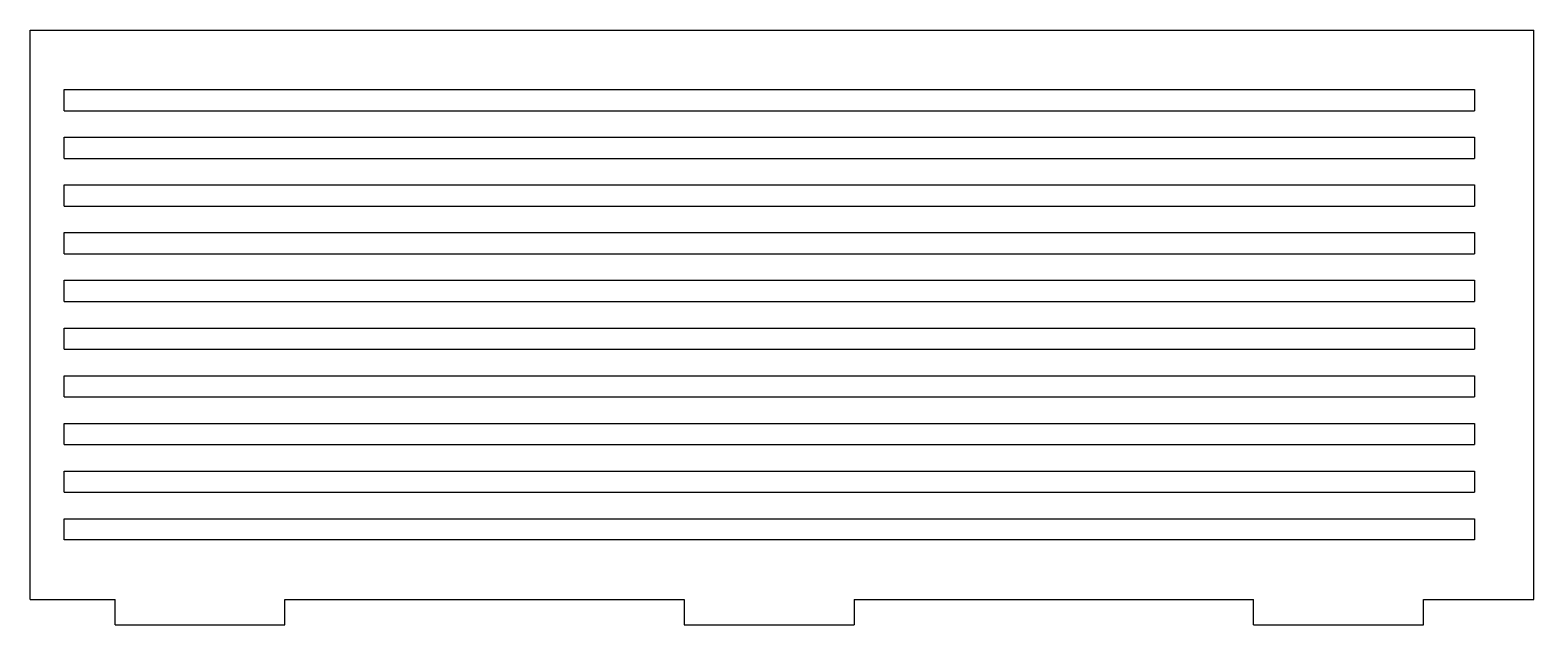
# Model space of a CAD drawing. Extents: x -112 to 65, y -70 to 0.
import ezdxf

# ---------------------------------------------------------------- set-up
doc = ezdxf.new("R2010")
doc.units = 0
doc.layers.add('VISIBLE', color=7, linetype='CONTINUOUS')

msp = doc.modelspace()

# ---------------------------------------------------------------- linework, layer by layer
at = {"layer": 'VISIBLE'}
for p, q in [((-112, 0), (65, 0)), ((-112, -67), (-112, 0)), ((65, -67), (65, 0)), ((-108, -9.5), (-108, -7)), ((-108, -7), (58, -7)), ((58, -7), (58, -9.5)), ((-108, -9.5), (58, -9.5)), ((-108, -15.112), (-108, -12.612)), ((-108, -12.612), (58, -12.612)), ((58, -12.612), (58, -15.112)), ((-108, -15.112), (58, -15.112)), ((-108, -20.724), (-108, -18.224)), ((-108, -18.224), (58, -18.224)), ((58, -18.224), (58, -20.724)), ((-108, -20.724), (58, -20.724)), ((-108, -26.336), (-108, -23.836)), ((-108, -23.836), (58, -23.836)), ((58, -23.836), (58, -26.336)), ((-108, -26.336), (58, -26.336)), ((-108, -31.948), (-108, -29.448)), ((-108, -29.448), (58, -29.448)), ((58, -29.448), (58, -31.948)), ((-108, -31.948), (58, -31.948)), ((-108, -37.56), (-108, -35.06)), ((-108, -35.06), (58, -35.06)), ((58, -35.06), (58, -37.56)), ((-108, -37.56), (58, -37.56)), ((-108, -43.172), (-108, -40.672)), ((-108, -40.672), (58, -40.672)), ((58, -40.672), (58, -43.172)), ((-108, -43.172), (58, -43.172)), ((-108, -48.784), (-108, -46.284)), ((-108, -46.284), (58, -46.284)), ((58, -46.284), (58, -48.784)), ((-108, -48.784), (58, -48.784)), ((-108, -54.396), (-108, -51.896)), ((-108, -51.896), (58, -51.896)), ((58, -51.896), (58, -54.396)), ((-108, -54.396), (58, -54.396)), ((-108, -57.508), (58, -57.508)), ((-108, -60), (-108, -57.508)), ((58, -57.508), (58, -60)), ((58, -60), (-108, -60)), ((-112, -67), (-102, -67)), ((-102, -70), (-102, -67)), ((-82, -70), (-82, -67)), ((-82, -67), (-35, -67)), ((-35, -67), (-35, -70)), ((-15, -67), (-15, -70)), ((-15, -67), (32, -67)), ((32, -70), (32, -67)), ((52, -70), (52, -67)), ((52, -67), (65, -67)), ((-102, -70), (-82, -70)), ((-35, -70), (-15, -70)), ((32, -70), (52, -70))]:
    msp.add_line(p, q, dxfattribs=at)

doc.saveas('drawing.dxf')
